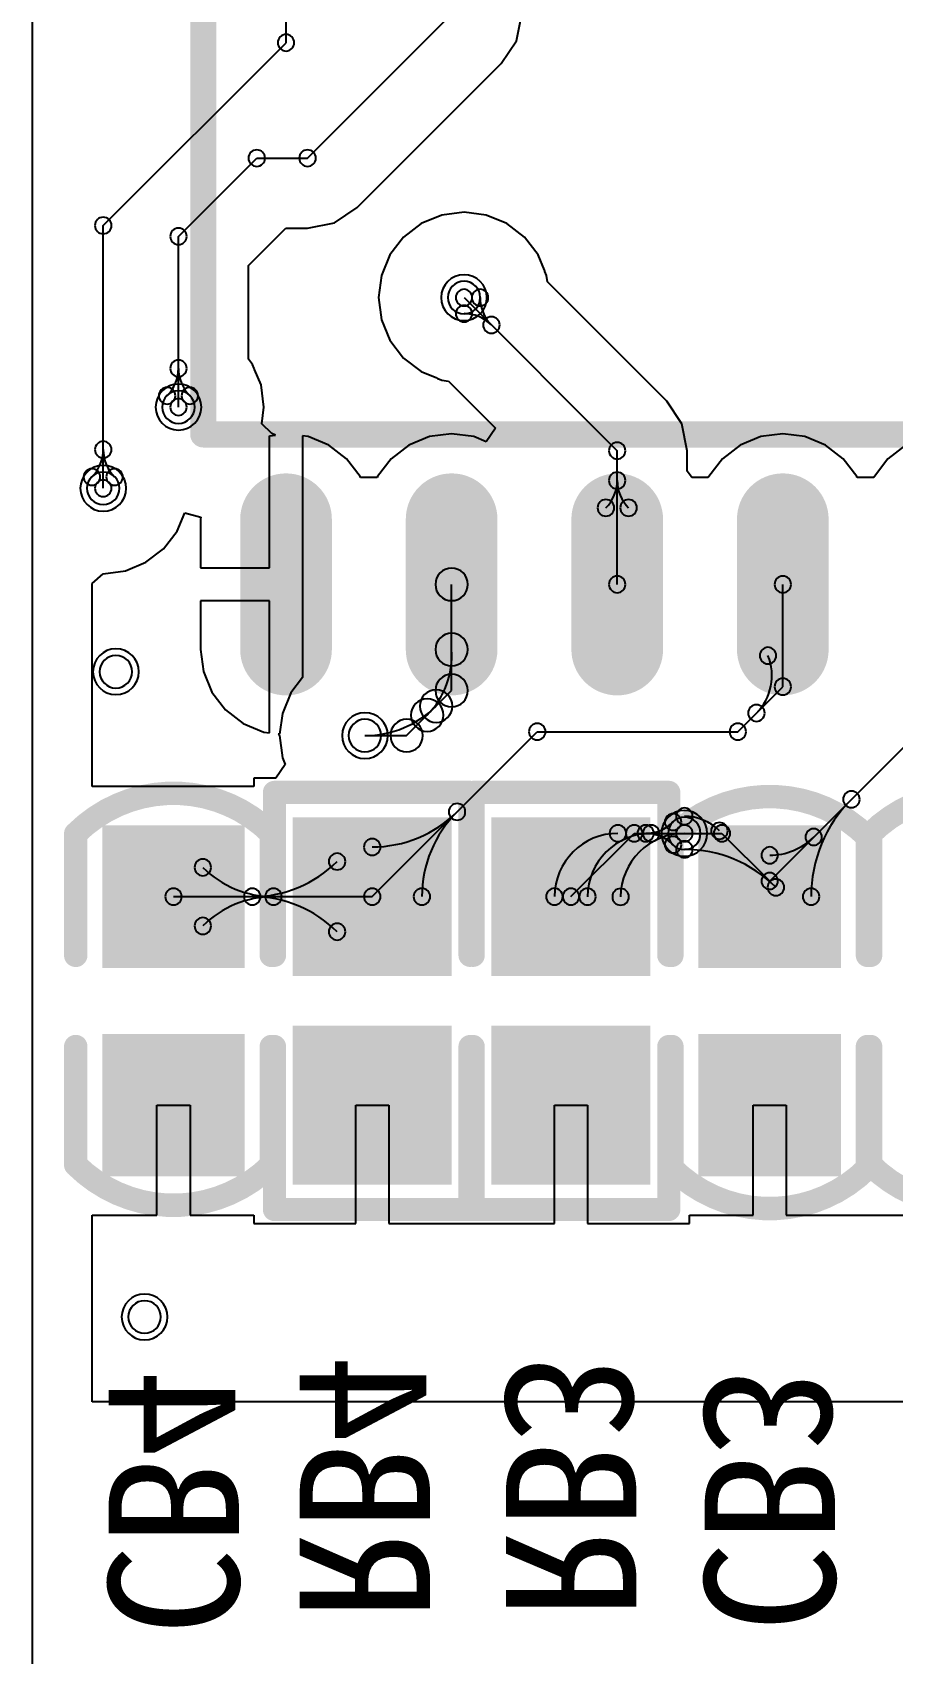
# Model space of a CAD drawing. Header units: inches. Extents: x 32166 to 66782, y 2386 to 7162.
# Drawn here: x 32666.6 to 32696.3, y 2923.4 to 2979.4 of the extents above; entities that cross this region are included whole.
import ezdxf

# ---------------------------------------------------------------- set-up
doc = ezdxf.new("R2010")
doc.units = ezdxf.units.IN
doc.header["$LTSCALE"] = 0.64311
doc.header["$MEASUREMENT"] = 0
for name, color, linetype in [('BOTTOMLAYER', 5, 'CONTINUOUS'), ('BOTTOMOVERLAY', 54, 'CONTINUOUS'), ('BOTTOMPASTE', 16, 'CONTINUOUS'), ('BOTTOMSOLDER', 6, 'CONTINUOUS'), ('KEEPOUTLAYER', 6, 'CONTINUOUS'), ('MULTILAYER', 9, 'CONTINUOUS')]:
    doc.layers.add(name, color=color, linetype=linetype)
doc.styles.get("Standard").update_dxf_attribs({"font": 'txt', "width": 0.8})

msp = doc.modelspace()

# ---------------------------------------------------------------- linework, layer by layer
at = {"layer": 'BOTTOMLAYER'}
for p, q in [((32675.365, 2979.052), (32675.365, 2985.104)), ((32676.108, 2975.069), (32681.08, 2980.042)), ((32683.314, 2979.117), (32683.498, 2980.042)), ((32669.056, 2972.743), (32675.365, 2979.052)), ((32682.79, 2978.332), (32683.314, 2979.117)), ((32677.818, 2973.36), (32682.79, 2978.332)), ((32671.653, 2972.369), (32674.353, 2975.069)), ((32674.353, 2975.069), (32676.108, 2975.069)), ((32676.108, 2972.651), (32677.033, 2972.835)), ((32677.033, 2972.835), (32677.818, 2973.36)), ((32680.744, 2973.104), (32680.033, 2972.809)), ((32681.508, 2973.205), (32680.744, 2973.104)), ((32682.271, 2973.104), (32681.508, 2973.205)), ((32682.983, 2972.809), (32682.271, 2973.104)), ((32669.056, 2963.671), (32669.056, 2972.743)), ((32671.653, 2966.474), (32671.653, 2972.369)), ((32674.071, 2971.368), (32675.354, 2972.651)), ((32675.354, 2972.651), (32676.108, 2972.651)), ((32679.422, 2972.34), (32678.953, 2971.729)), ((32680.033, 2972.809), (32679.422, 2972.34)), ((32683.594, 2972.34), (32682.983, 2972.809)), ((32684.063, 2971.729), (32683.594, 2972.34)), ((32678.953, 2971.729), (32678.658, 2971.018)), ((32684.283, 2971.198), (32684.063, 2971.729)), ((32674.071, 2968.128), (32674.071, 2971.368)), ((32684.295, 2971.18), (32684.283, 2971.198)), ((32684.3, 2971.158), (32684.295, 2971.18)), ((32684.357, 2971.018), (32684.3, 2971.158)), ((32678.658, 2971.018), (32678.558, 2970.254)), ((32684.387, 2970.795), (32684.357, 2971.018)), ((32688.505, 2966.677), (32684.387, 2970.795)), ((32678.558, 2970.254), (32678.658, 2969.491)), ((32681.508, 2970.254), (32686.795, 2964.967)), ((32678.658, 2969.491), (32678.953, 2968.779)), ((32678.953, 2968.779), (32679.422, 2968.168)), ((32674.208, 2967.949), (32674.071, 2968.128)), ((32674.266, 2967.81), (32674.208, 2967.949)), ((32674.278, 2967.791), (32674.266, 2967.81)), ((32674.282, 2967.769), (32674.278, 2967.791)), ((32679.422, 2968.168), (32680.033, 2967.699)), ((32674.502, 2967.238), (32674.282, 2967.769)), ((32674.603, 2966.474), (32674.502, 2967.238)), ((32680.033, 2967.699), (32680.564, 2967.479)), ((32680.564, 2967.479), (32680.582, 2967.467)), ((32680.582, 2967.467), (32680.604, 2967.463)), ((32680.604, 2967.463), (32680.744, 2967.405)), ((32680.744, 2967.405), (32680.967, 2967.375)), ((32680.967, 2967.375), (32682.592, 2965.751)), ((32689.029, 2965.892), (32688.505, 2966.677)), ((32674.528, 2965.902), (32674.603, 2966.474)), ((32674.871, 2965.558), (32674.528, 2965.902)), ((32674.996, 2965.506), (32674.871, 2965.558)), ((32681.08, 2965.555), (32680.317, 2965.454)), ((32681.844, 2965.454), (32681.08, 2965.555)), ((32682.592, 2965.751), (32682.274, 2965.276)), ((32689.213, 2964.967), (32689.029, 2965.892)), ((32692.51, 2965.555), (32691.747, 2965.454)), ((32693.274, 2965.454), (32692.51, 2965.555)), ((32674.794, 2965.479), (32674.996, 2965.506)), ((32674.794, 2960.926), (32674.794, 2965.479)), ((32676.129, 2965.454), (32675.937, 2965.479)), ((32675.937, 2965.479), (32675.937, 2960.353)), ((32676.84, 2965.159), (32676.129, 2965.454)), ((32677.451, 2964.69), (32676.84, 2965.159)), ((32679.605, 2965.159), (32678.994, 2964.69)), ((32680.317, 2965.454), (32679.605, 2965.159)), ((32682.274, 2965.276), (32681.844, 2965.454)), ((32691.035, 2965.159), (32690.424, 2964.69)), ((32691.747, 2965.454), (32691.035, 2965.159)), ((32693.985, 2965.159), (32693.274, 2965.454)), ((32694.596, 2964.69), (32693.985, 2965.159)), ((32696.75, 2965.159), (32696.139, 2964.69)), ((32677.92, 2964.079), (32677.451, 2964.69)), ((32678.994, 2964.69), (32678.525, 2964.079)), ((32686.795, 2960.354), (32686.795, 2964.967)), ((32689.213, 2964.258), (32689.213, 2964.967)), ((32690.424, 2964.69), (32689.955, 2964.079)), ((32695.065, 2964.079), (32694.596, 2964.69)), ((32696.139, 2964.69), (32695.67, 2964.079)), ((32677.937, 2964.039), (32677.92, 2964.079)), ((32678.509, 2964.039), (32677.937, 2964.039)), ((32678.525, 2964.079), (32678.509, 2964.039)), ((32689.35, 2964.079), (32689.213, 2964.258)), ((32689.367, 2964.039), (32689.35, 2964.079)), ((32689.939, 2964.039), (32689.367, 2964.039)), ((32689.955, 2964.079), (32689.939, 2964.039)), ((32695.082, 2964.039), (32695.065, 2964.079)), ((32695.654, 2964.039), (32695.082, 2964.039)), ((32695.67, 2964.079), (32695.654, 2964.039)), ((32671.611, 2962.196), (32671.873, 2962.827)), ((32671.873, 2962.827), (32672.425, 2962.68)), ((32671.142, 2961.585), (32671.611, 2962.196)), ((32672.425, 2962.68), (32672.415, 2962.604)), ((32672.415, 2962.604), (32672.415, 2960.926)), ((32669.82, 2960.821), (32670.531, 2961.116)), ((32670.531, 2961.116), (32671.142, 2961.585)), ((32668.677, 2960.388), (32669.056, 2960.721)), ((32669.056, 2960.721), (32669.82, 2960.821)), ((32672.415, 2960.926), (32674.794, 2960.926)), ((32668.677, 2953.374), (32668.677, 2960.388)), ((32675.937, 2960.353), (32675.937, 2957.136)), ((32681.08, 2956.687), (32681.08, 2960.354)), ((32692.51, 2956.822), (32692.51, 2960.354)), ((32674.794, 2959.783), (32672.415, 2959.783)), ((32672.415, 2959.783), (32672.415, 2958.104)), ((32674.794, 2955.229), (32674.794, 2959.783)), ((32672.415, 2958.104), (32672.516, 2957.341)), ((32672.516, 2957.341), (32672.81, 2956.629)), ((32672.81, 2956.629), (32673.279, 2956.018)), ((32675.533, 2956.61), (32675.238, 2955.898)), ((32675.937, 2957.136), (32675.533, 2956.61)), ((32679.528, 2955.134), (32681.08, 2956.687)), ((32690.958, 2955.269), (32692.51, 2956.822)), ((32692.057, 2950.113), (32698.225, 2956.282)), ((32673.279, 2956.018), (32673.89, 2955.549)), ((32673.89, 2955.549), (32674.602, 2955.255)), ((32675.238, 2955.898), (32675.144, 2955.183)), ((32674.602, 2955.255), (32674.794, 2955.229)), ((32675.144, 2955.183), (32675.095, 2955.189)), ((32675.095, 2955.189), (32675.138, 2955.134)), ((32675.138, 2955.134), (32675.238, 2954.371)), ((32678.088, 2955.134), (32679.528, 2955.134)), ((32678.341, 2949.574), (32684.036, 2955.269)), ((32684.036, 2955.269), (32690.958, 2955.269)), ((32675.238, 2954.371), (32675.336, 2954.135)), ((32675.336, 2954.135), (32675.018, 2953.66)), ((32674.255, 2953.374), (32668.677, 2953.374)), ((32675.018, 2953.66), (32674.255, 2953.66)), ((32674.255, 2953.66), (32674.255, 2953.374)), ((32685.199, 2949.574), (32687.384, 2951.759)), ((32687.384, 2951.759), (32689.113, 2951.759)), ((32689.113, 2951.759), (32690.411, 2951.759)), ((32690.411, 2951.759), (32692.057, 2950.113)), ((32671.483, 2949.574), (32678.341, 2949.574)), ((32670.911, 2938.574), (32670.911, 2942.375)), ((32670.911, 2942.375), (32672.054, 2942.375)), ((32672.054, 2942.375), (32672.054, 2938.574)), ((32677.769, 2938.288), (32677.769, 2942.375)), ((32677.769, 2942.375), (32678.912, 2942.375)), ((32678.912, 2942.375), (32678.912, 2938.288)), ((32684.627, 2938.288), (32684.627, 2942.375)), ((32684.627, 2942.375), (32685.77, 2942.375)), ((32685.77, 2942.375), (32685.77, 2938.288)), ((32691.485, 2938.574), (32691.485, 2942.375)), ((32691.485, 2942.375), (32692.628, 2942.375)), ((32692.628, 2942.375), (32692.628, 2938.574)), ((32668.677, 2932.139), (32668.677, 2938.574)), ((32668.677, 2938.574), (32670.911, 2938.574)), ((32672.054, 2938.574), (32674.255, 2938.574)), ((32674.255, 2938.574), (32674.255, 2938.288)), ((32674.255, 2938.288), (32677.769, 2938.288)), ((32678.912, 2938.288), (32684.627, 2938.288)), ((32685.77, 2938.288), (32689.285, 2938.288)), ((32689.285, 2938.288), (32689.285, 2938.574)), ((32689.285, 2938.574), (32691.485, 2938.574)), ((32692.628, 2938.574), (32698.343, 2938.574)), ((32706.547, 2932.139), (32668.677, 2932.139))]:
    msp.add_line(p, q, dxfattribs=at)
at = {"layer": 'BOTTOMLAYER', "const_width": 2.25}
for points in [[(32675.365, 2962.604), (32675.365, 2958.104)], [(32681.08, 2962.604), (32681.08, 2958.104)], [(32686.795, 2962.604), (32686.795, 2958.104)], [(32692.51, 2962.604), (32692.51, 2958.104)]]:
    msp.add_lwpolyline(points, dxfattribs=at)
at = {"layer": 'BOTTOMLAYER', "const_width": 1.125}
for points in [[(32675.365, 2962.042, 1), (32675.365, 2963.167, 1)], [(32681.08, 2962.042, 1), (32681.08, 2963.167, 1)], [(32686.795, 2962.042, 1), (32686.795, 2963.167, 1)], [(32692.51, 2962.042, 1), (32692.51, 2963.167, 1)], [(32675.365, 2957.542, 1), (32675.365, 2958.667, 1)], [(32681.08, 2957.542, 1), (32681.08, 2958.667, 1)], [(32686.795, 2957.542, 1), (32686.795, 2958.667, 1)], [(32692.51, 2957.542, 1), (32692.51, 2958.667, 1)]]:
    msp.add_lwpolyline(points, format="xyb", close=True, dxfattribs=at)
at = {"layer": 'BOTTOMLAYER'}
for centre, radius, start, end in [((32675.365, 2979.052), 0.286, 0, 180), ((32675.365, 2979.052), 0.286, 0, 180), ((32675.365, 2979.052), 0.286, 180, 0), ((32675.365, 2979.052), 0.286, 180, 0), ((32674.353, 2975.069), 0.286, 0, 180), ((32674.353, 2975.069), 0.286, 0, 180), ((32674.353, 2975.069), 0.286, 180, 0), ((32674.353, 2975.069), 0.286, 180, 0), ((32676.108, 2975.069), 0.286, 0, 180), ((32676.108, 2975.069), 0.286, 0, 180), ((32676.108, 2975.069), 0.286, 180, 0), ((32676.108, 2975.069), 0.286, 180, 0), ((32669.056, 2972.743), 0.286, 0, 180), ((32669.056, 2972.743), 0.286, 0, 180), ((32669.056, 2972.743), 0.286, 180, 0), ((32669.056, 2972.743), 0.286, 180, 0), ((32671.653, 2972.369), 0.286, 0, 180), ((32671.653, 2972.369), 0.286, 0, 180), ((32671.653, 2972.369), 0.286, 180, 0), ((32671.653, 2972.369), 0.286, 180, 0), ((32681.508, 2970.254), 0.562, 0, 180), ((32681.508, 2970.254), 0.562, 180, 0), ((32681.508, 2970.254), 0.286, 0, 180), ((32681.508, 2970.254), 0.286, 180, 0), ((32682.061, 2970.254), 0.286, 0, 180), ((32682.061, 2970.254), 0.286, 0, 180), ((32682.061, 2970.254), 0.286, 0, 180), ((32682.061, 2970.254), 0.286, 180, 0), ((32682.061, 2970.254), 0.286, 180, 0), ((32682.061, 2970.254), 0.286, 180, 0), ((32683.398, 2970.254), 1.336, 180.0004, 225.0004), ((32683.398, 2970.254), 1.336, 180.0004, 225.0004), ((32683.398, 2970.254), 1.336, 180.0004, 225.0004), ((32681.508, 2969.701), 0.286, 0, 180), ((32681.508, 2969.701), 0.286, 0, 180), ((32681.508, 2969.701), 0.286, 0, 180), ((32681.508, 2969.701), 0.286, 180, 0), ((32681.508, 2969.701), 0.286, 180, 0), ((32681.508, 2969.701), 0.286, 180, 0), ((32681.508, 2968.365), 1.336, 44.9996, 89.9996), ((32681.508, 2968.365), 1.336, 44.9996, 89.9996), ((32681.508, 2968.365), 1.336, 44.9996, 89.9996), ((32682.453, 2969.309), 0.286, 0, 180), ((32682.453, 2969.309), 0.286, 0, 180), ((32682.453, 2969.309), 0.286, 0, 180), ((32682.453, 2969.309), 0.286, 0, 180), ((32682.453, 2969.309), 0.286, 0, 180), ((32682.453, 2969.309), 0.286, 0, 180), ((32682.453, 2969.309), 0.286, 180, 0), ((32682.453, 2969.309), 0.286, 180, 0), ((32682.453, 2969.309), 0.286, 180, 0), ((32682.453, 2969.309), 0.286, 180, 0), ((32682.453, 2969.309), 0.286, 180, 0), ((32682.453, 2969.309), 0.286, 180, 0), ((32670.317, 2967.811), 1.336, 314.9996, 359.9996), ((32670.317, 2967.811), 1.336, 314.9996, 359.9996), ((32670.317, 2967.811), 1.336, 314.9996, 359.9996), ((32671.653, 2967.811), 0.286, 0, 180), ((32671.653, 2967.811), 0.286, 0, 180), ((32671.653, 2967.811), 0.286, 0, 180), ((32671.653, 2967.811), 0.286, 0, 180), ((32671.653, 2967.811), 0.286, 0, 180), ((32671.653, 2967.811), 0.286, 0, 180), ((32671.653, 2967.811), 0.286, 180, 0), ((32671.653, 2967.811), 0.286, 180, 0), ((32671.653, 2967.811), 0.286, 180, 0), ((32671.653, 2967.811), 0.286, 180, 0), ((32671.653, 2967.811), 0.286, 180, 0), ((32671.653, 2967.811), 0.286, 180, 0), ((32672.989, 2967.811), 1.336, 180.0004, 225.0004), ((32672.989, 2967.811), 1.336, 180.0004, 225.0004), ((32672.989, 2967.811), 1.336, 180.0004, 225.0004), ((32671.261, 2966.866), 0.286, 0, 180), ((32671.261, 2966.866), 0.286, 0, 180), ((32671.261, 2966.866), 0.286, 0, 180), ((32671.261, 2966.866), 0.286, 180, 0), ((32671.261, 2966.866), 0.286, 180, 0), ((32671.261, 2966.866), 0.286, 180, 0), ((32671.653, 2966.474), 0.562, 0, 180), ((32671.653, 2966.474), 0.286, 0, 180), ((32672.044, 2966.866), 0.286, 0, 180), ((32672.044, 2966.866), 0.286, 0, 180), ((32672.044, 2966.866), 0.286, 0, 180), ((32672.044, 2966.866), 0.286, 180, 0), ((32672.044, 2966.866), 0.286, 180, 0), ((32672.044, 2966.866), 0.286, 180, 0), ((32671.653, 2966.474), 0.562, 180, 0), ((32671.653, 2966.474), 0.286, 180, 0), ((32667.72, 2965.007), 1.336, 314.9996, 359.9996), ((32667.72, 2965.007), 1.336, 314.9996, 359.9996), ((32667.72, 2965.007), 1.336, 314.9996, 359.9996), ((32669.056, 2965.007), 0.286, 0, 180), ((32669.056, 2965.007), 0.286, 0, 180), ((32669.056, 2965.007), 0.286, 0, 180), ((32669.056, 2965.007), 0.286, 0, 180), ((32669.056, 2965.007), 0.286, 0, 180), ((32669.056, 2965.007), 0.286, 0, 180), ((32669.056, 2965.007), 0.286, 180, 0), ((32669.056, 2965.007), 0.286, 180, 0), ((32669.056, 2965.007), 0.286, 180, 0), ((32669.056, 2965.007), 0.286, 180, 0), ((32669.056, 2965.007), 0.286, 180, 0), ((32669.056, 2965.007), 0.286, 180, 0), ((32670.393, 2965.007), 1.336, 180.0004, 225.0004), ((32670.393, 2965.007), 1.336, 180.0004, 225.0004), ((32670.393, 2965.007), 1.336, 180.0004, 225.0004), ((32686.795, 2964.967), 0.286, 0, 180), ((32686.795, 2964.967), 0.286, 0, 180), ((32686.795, 2964.967), 0.286, 180, 0), ((32686.795, 2964.967), 0.286, 180, 0), ((32668.665, 2964.062), 0.286, 0, 180), ((32668.665, 2964.062), 0.286, 0, 180), ((32668.665, 2964.062), 0.286, 0, 180), ((32668.665, 2964.062), 0.286, 180, 0), ((32668.665, 2964.062), 0.286, 180, 0), ((32668.665, 2964.062), 0.286, 180, 0), ((32669.056, 2963.671), 0.562, 0, 180), ((32669.056, 2963.671), 0.286, 0, 180), ((32669.448, 2964.062), 0.286, 0, 180), ((32669.448, 2964.062), 0.286, 0, 180), ((32669.448, 2964.062), 0.286, 0, 180), ((32669.448, 2964.062), 0.286, 180, 0), ((32669.448, 2964.062), 0.286, 180, 0), ((32669.448, 2964.062), 0.286, 180, 0), ((32685.459, 2963.941), 1.336, 314.9996, 359.9996), ((32685.459, 2963.941), 1.336, 314.9996, 359.9996), ((32685.459, 2963.941), 1.336, 314.9996, 359.9996), ((32686.795, 2963.941), 0.286, 0, 180), ((32686.795, 2963.941), 0.286, 0, 180), ((32686.795, 2963.941), 0.286, 0, 180), ((32686.795, 2963.941), 0.286, 0, 180), ((32686.795, 2963.941), 0.286, 0, 180), ((32686.795, 2963.941), 0.286, 0, 180), ((32686.795, 2963.941), 0.286, 180, 0), ((32686.795, 2963.941), 0.286, 180, 0), ((32686.795, 2963.941), 0.286, 180, 0), ((32686.795, 2963.941), 0.286, 180, 0), ((32686.795, 2963.941), 0.286, 180, 0), ((32686.795, 2963.941), 0.286, 180, 0), ((32688.132, 2963.941), 1.336, 180.0004, 225.0004), ((32688.132, 2963.941), 1.336, 180.0004, 225.0004), ((32688.132, 2963.941), 1.336, 180.0004, 225.0004), ((32669.056, 2963.671), 0.562, 180, 0), ((32669.056, 2963.671), 0.286, 180, 0), ((32686.404, 2962.996), 0.286, 0, 180), ((32686.404, 2962.996), 0.286, 0, 180), ((32686.404, 2962.996), 0.286, 0, 180), ((32686.404, 2962.996), 0.286, 180, 0), ((32686.404, 2962.996), 0.286, 180, 0), ((32686.404, 2962.996), 0.286, 180, 0), ((32687.187, 2962.996), 0.286, 0, 180), ((32687.187, 2962.996), 0.286, 0, 180), ((32687.187, 2962.996), 0.286, 0, 180), ((32687.187, 2962.996), 0.286, 180, 0), ((32687.187, 2962.996), 0.286, 180, 0), ((32687.187, 2962.996), 0.286, 180, 0), ((32681.08, 2960.354), 0.562, 0, 180), ((32686.795, 2960.354), 0.286, 0, 180), ((32692.51, 2960.354), 0.286, 0, 180), ((32681.08, 2960.354), 0.562, 180, 0), ((32686.795, 2960.354), 0.286, 180, 0), ((32692.51, 2960.354), 0.286, 180, 0), ((32681.08, 2958.104), 0.562, 0, 180), ((32681.08, 2958.104), 0.562, 0, 180), ((32681.08, 2958.104), 0.562, 0, 180), ((32669.493, 2957.339), 0.562, 0, 180), ((32678.182, 2957.898), 2.906, 315.0002, 4.0752), ((32678.182, 2957.898), 2.906, 315.0002, 4.0752), ((32678.182, 2957.898), 2.906, 315.0002, 4.0752), ((32681.08, 2958.104), 0.562, 180, 0), ((32681.08, 2958.104), 0.562, 180, 0), ((32681.08, 2958.104), 0.562, 180, 0), ((32690.307, 2957.203), 1.827, 315.0001, 22.2591), ((32690.307, 2957.203), 1.827, 315.0001, 22.2591), ((32690.307, 2957.203), 1.827, 315.0001, 22.2591), ((32691.998, 2957.895), 0.286, 0, 180), ((32691.998, 2957.895), 0.286, 0, 180), ((32691.998, 2957.895), 0.286, 0, 180), ((32691.998, 2957.895), 0.286, 180, 0), ((32691.998, 2957.895), 0.286, 180, 0), ((32691.998, 2957.895), 0.286, 180, 0), ((32669.493, 2957.339), 0.562, 180, 0), ((32681.08, 2956.687), 0.562, 0, 180), ((32681.08, 2956.687), 0.562, 0, 180), ((32680.546, 2956.153), 0.562, 0, 180), ((32680.546, 2956.153), 0.562, 0, 180), ((32680.546, 2956.153), 0.562, 0, 180), ((32681.08, 2956.687), 0.562, 180, 0), ((32681.08, 2956.687), 0.562, 180, 0), ((32692.51, 2956.822), 0.286, 0, 180), ((32692.51, 2956.822), 0.286, 0, 180), ((32692.51, 2956.822), 0.286, 180, 0), ((32692.51, 2956.822), 0.286, 180, 0), ((32678.088, 2958.611), 3.476, 270, 315), ((32678.088, 2958.611), 3.476, 270, 315), ((32678.088, 2958.611), 3.476, 270, 315), ((32680.237, 2955.843), 0.562, 0, 180), ((32680.237, 2955.843), 0.562, 0, 180), ((32680.237, 2955.843), 0.562, 0, 180), ((32680.546, 2956.153), 0.562, 180, 0), ((32680.546, 2956.153), 0.562, 180, 0), ((32680.546, 2956.153), 0.562, 180, 0), ((32691.599, 2955.911), 0.286, 0, 180), ((32691.599, 2955.911), 0.286, 0, 180), ((32691.599, 2955.911), 0.286, 0, 180), ((32678.088, 2955.134), 0.562, 0, 180), ((32678.088, 2955.134), 0.562, 0, 180), ((32678.088, 2955.134), 0.562, 0, 180), ((32678.088, 2955.134), 0.562, 0, 180), ((32678.088, 2955.134), 0.562, 0, 180), ((32679.528, 2955.134), 0.562, 0, 180), ((32679.528, 2955.134), 0.562, 0, 180), ((32680.237, 2955.843), 0.562, 180, 0), ((32680.237, 2955.843), 0.562, 180, 0), ((32680.237, 2955.843), 0.562, 180, 0), ((32684.036, 2955.269), 0.286, 0, 180), ((32684.036, 2955.269), 0.286, 0, 180), ((32690.958, 2955.269), 0.286, 0, 180), ((32690.958, 2955.269), 0.286, 0, 180), ((32691.599, 2955.911), 0.286, 180, 0), ((32691.599, 2955.911), 0.286, 180, 0), ((32691.599, 2955.911), 0.286, 180, 0), ((32678.088, 2955.134), 0.562, 180, 0), ((32678.088, 2955.134), 0.562, 180, 0), ((32678.088, 2955.134), 0.562, 180, 0), ((32678.088, 2955.134), 0.562, 180, 0), ((32678.088, 2955.134), 0.562, 180, 0), ((32679.528, 2955.134), 0.562, 180, 0), ((32679.528, 2955.134), 0.562, 180, 0), ((32684.036, 2955.269), 0.286, 180, 0), ((32684.036, 2955.269), 0.286, 180, 0), ((32690.958, 2955.269), 0.286, 180, 0), ((32690.958, 2955.269), 0.286, 180, 0), ((32681.267, 2952.501), 0.286, 0, 180), ((32681.267, 2952.501), 0.286, 0, 180), ((32681.267, 2952.501), 0.286, 0, 180), ((32681.267, 2952.501), 0.286, 0, 180), ((32681.267, 2952.501), 0.286, 0, 180), ((32681.267, 2952.501), 0.286, 0, 180), ((32698.237, 2949.574), 4.751, 135, 180), ((32698.237, 2949.574), 4.751, 135, 180), ((32698.237, 2949.574), 4.751, 135, 180), ((32694.877, 2952.933), 0.286, 0, 180), ((32694.877, 2952.933), 0.286, 0, 180), ((32694.877, 2952.933), 0.286, 0, 180), ((32694.877, 2952.933), 0.286, 180, 0), ((32694.877, 2952.933), 0.286, 180, 0), ((32694.877, 2952.933), 0.286, 180, 0), ((32678.341, 2955.428), 4.139, 270, 315), ((32678.341, 2955.428), 4.139, 270, 315), ((32678.341, 2955.428), 4.139, 270, 315), ((32684.194, 2949.574), 4.139, 135, 180), ((32684.194, 2949.574), 4.139, 135, 180), ((32684.194, 2949.574), 4.139, 135, 180), ((32681.267, 2952.501), 0.286, 180, 0), ((32681.267, 2952.501), 0.286, 180, 0), ((32681.267, 2952.501), 0.286, 180, 0), ((32681.267, 2952.501), 0.286, 180, 0), ((32681.267, 2952.501), 0.286, 180, 0), ((32681.267, 2952.501), 0.286, 180, 0), ((32687.777, 2953.095), 1.336, 270.0004, 315.0004), ((32687.777, 2953.095), 1.336, 270.0004, 315.0004), ((32687.777, 2953.095), 1.336, 270.0004, 315.0004), ((32688.722, 2952.151), 0.286, 0, 180), ((32688.722, 2952.151), 0.286, 0, 180), ((32688.722, 2952.151), 0.286, 0, 180), ((32688.722, 2952.151), 0.286, 180, 0), ((32688.722, 2952.151), 0.286, 180, 0), ((32688.722, 2952.151), 0.286, 180, 0), ((32689.113, 2951.759), 0.562, 0, 180), ((32689.113, 2952.349), 0.286, 0, 180), ((32689.113, 2952.349), 0.286, 0, 180), ((32689.113, 2952.349), 0.286, 0, 180), ((32689.113, 2952.349), 0.286, 180, 0), ((32689.113, 2952.349), 0.286, 180, 0), ((32689.113, 2952.349), 0.286, 180, 0), ((32689.113, 2950.64), 1.708, 45.0003, 90.0003), ((32689.113, 2950.64), 1.708, 45.0003, 90.0003), ((32689.113, 2950.64), 1.708, 45.0003, 90.0003), ((32690.321, 2951.848), 0.286, 0, 180), ((32690.321, 2951.848), 0.286, 0, 180), ((32690.321, 2951.848), 0.286, 0, 180), ((32678.341, 2951.288), 0.286, 0, 180), ((32678.341, 2951.288), 0.286, 0, 180), ((32678.341, 2951.288), 0.286, 0, 180), ((32686.819, 2949.568), 2.191, 90, 179.78), ((32686.819, 2949.568), 2.191, 90, 179.78), ((32686.819, 2949.568), 2.191, 90, 179.78), ((32687.966, 2949.563), 2.196, 89.9999, 179.7799), ((32687.966, 2949.563), 2.196, 89.9999, 179.7799), ((32687.966, 2949.563), 2.196, 89.9999, 179.7799), ((32686.819, 2951.759), 0.286, 0, 180), ((32686.819, 2951.759), 0.286, 0, 180), ((32686.819, 2951.759), 0.286, 0, 180), ((32686.819, 2951.759), 0.286, 180, 0), ((32686.819, 2951.759), 0.286, 180, 0), ((32686.819, 2951.759), 0.286, 180, 0), ((32689.113, 2949.559), 2.2, 90, 179.78), ((32689.113, 2949.559), 2.2, 90, 179.78), ((32689.113, 2949.559), 2.2, 90, 179.78), ((32687.384, 2951.759), 0.286, 0, 180), ((32687.384, 2951.759), 0.286, 0, 180), ((32687.384, 2951.759), 0.286, 180, 0), ((32687.384, 2951.759), 0.286, 180, 0), ((32687.777, 2951.759), 0.286, 0, 180), ((32687.777, 2951.759), 0.286, 0, 180), ((32687.777, 2951.759), 0.286, 0, 180), ((32687.777, 2951.759), 0.286, 0, 180), ((32687.777, 2951.759), 0.286, 0, 180), ((32687.777, 2951.759), 0.286, 0, 180), ((32687.777, 2951.759), 0.286, 180, 0), ((32687.777, 2951.759), 0.286, 180, 0), ((32687.777, 2951.759), 0.286, 180, 0), ((32687.777, 2951.759), 0.286, 180, 0), ((32687.777, 2951.759), 0.286, 180, 0), ((32687.777, 2951.759), 0.286, 180, 0), ((32687.966, 2951.759), 0.286, 0, 180), ((32687.966, 2951.759), 0.286, 0, 180), ((32687.966, 2951.759), 0.286, 0, 180), ((32687.966, 2951.759), 0.286, 180, 0), ((32687.966, 2951.759), 0.286, 180, 0), ((32687.966, 2951.759), 0.286, 180, 0), ((32687.777, 2950.423), 1.336, 44.9996, 89.9996), ((32687.777, 2950.423), 1.336, 44.9996, 89.9996), ((32687.777, 2950.423), 1.336, 44.9996, 89.9996), ((32688.722, 2951.368), 0.286, 0, 180), ((32688.722, 2951.368), 0.286, 0, 180), ((32688.722, 2951.368), 0.286, 0, 180), ((32689.113, 2951.759), 0.562, 180, 0), ((32689.113, 2951.759), 0.286, 0, 180), ((32689.113, 2951.759), 0.286, 0, 180), ((32689.113, 2951.759), 0.286, 0, 180), ((32689.113, 2951.759), 0.286, 0, 180), ((32689.113, 2951.759), 0.286, 0, 180), ((32689.113, 2951.759), 0.286, 180, 0), ((32689.113, 2951.759), 0.286, 180, 0), ((32689.113, 2951.759), 0.286, 180, 0), ((32689.113, 2951.759), 0.286, 180, 0), ((32689.113, 2951.759), 0.286, 180, 0), ((32690.321, 2951.848), 0.286, 180, 0), ((32690.321, 2951.848), 0.286, 180, 0), ((32690.321, 2951.848), 0.286, 180, 0), ((32690.411, 2951.759), 0.286, 0, 180), ((32690.411, 2951.759), 0.286, 0, 180), ((32690.411, 2951.759), 0.286, 180, 0), ((32690.411, 2951.759), 0.286, 180, 0), ((32692.057, 2953.15), 2.147, 270.0001, 315.0001), ((32692.057, 2953.15), 2.147, 270.0001, 315.0001), ((32692.057, 2953.15), 2.147, 270.0001, 315.0001), ((32693.575, 2951.632), 0.286, 0, 180), ((32693.575, 2951.632), 0.286, 0, 180), ((32693.575, 2951.632), 0.286, 0, 180), ((32693.575, 2951.632), 0.286, 180, 0), ((32693.575, 2951.632), 0.286, 180, 0), ((32693.575, 2951.632), 0.286, 180, 0), ((32677.128, 2950.786), 0.286, 0, 180), ((32677.128, 2950.786), 0.286, 0, 180), ((32677.128, 2950.786), 0.286, 0, 180), ((32678.341, 2951.288), 0.286, 180, 0), ((32678.341, 2951.288), 0.286, 180, 0), ((32678.341, 2951.288), 0.286, 180, 0), ((32688.722, 2951.368), 0.286, 180, 0), ((32688.722, 2951.368), 0.286, 180, 0), ((32688.722, 2951.368), 0.286, 180, 0), ((32689.113, 2951.206), 0.286, 0, 180), ((32689.113, 2951.206), 0.286, 0, 180), ((32689.113, 2951.206), 0.286, 0, 180), ((32689.113, 2951.206), 0.286, 180, 0), ((32689.113, 2951.206), 0.286, 180, 0), ((32689.113, 2951.206), 0.286, 180, 0), ((32689.113, 2946.738), 4.468, 45, 90), ((32689.113, 2946.738), 4.468, 45, 90), ((32689.113, 2946.738), 4.468, 45, 90), ((32692.057, 2951.003), 0.286, 0, 180), ((32692.057, 2951.003), 0.286, 0, 180), ((32692.057, 2951.003), 0.286, 0, 180), ((32692.057, 2951.003), 0.286, 180, 0), ((32692.057, 2951.003), 0.286, 180, 0), ((32692.057, 2951.003), 0.286, 180, 0), ((32672.493, 2950.584), 0.286, 0, 180), ((32672.493, 2950.584), 0.286, 0, 180), ((32672.493, 2950.584), 0.286, 0, 180), ((32672.493, 2950.584), 0.286, 180, 0), ((32672.493, 2950.584), 0.286, 180, 0), ((32672.493, 2950.584), 0.286, 180, 0), ((32674.932, 2953.023), 3.449, 225.0001, 270.0001), ((32674.932, 2953.023), 3.449, 225.0001, 270.0001), ((32674.932, 2953.023), 3.449, 225.0001, 270.0001), ((32674.201, 2953.713), 4.139, 270, 315), ((32674.201, 2953.713), 4.139, 270, 315), ((32674.201, 2953.713), 4.139, 270, 315), ((32677.128, 2950.786), 0.286, 180, 0), ((32677.128, 2950.786), 0.286, 180, 0), ((32677.128, 2950.786), 0.286, 180, 0), ((32692.057, 2950.113), 0.286, 0, 180), ((32692.057, 2950.113), 0.286, 0, 180), ((32692.057, 2950.113), 0.286, 180, 0), ((32692.057, 2950.113), 0.286, 180, 0), ((32692.273, 2949.897), 0.286, 0, 180), ((32692.273, 2949.897), 0.286, 0, 180), ((32692.273, 2949.897), 0.286, 0, 180), ((32692.273, 2949.897), 0.286, 180, 0), ((32692.273, 2949.897), 0.286, 180, 0), ((32692.273, 2949.897), 0.286, 180, 0), ((32671.483, 2949.574), 0.286, 0, 180), ((32671.483, 2949.574), 0.286, 180, 0), ((32674.932, 2946.125), 3.449, 89.9999, 134.9999), ((32674.932, 2946.125), 3.449, 89.9999, 134.9999), ((32674.932, 2946.125), 3.449, 89.9999, 134.9999), ((32674.201, 2949.574), 0.286, 0, 180), ((32674.201, 2949.574), 0.286, 0, 180), ((32674.201, 2949.574), 0.286, 0, 180), ((32674.201, 2949.574), 0.286, 0, 180), ((32674.201, 2949.574), 0.286, 0, 180), ((32674.201, 2949.574), 0.286, 0, 180), ((32674.201, 2949.574), 0.286, 180, 0), ((32674.201, 2949.574), 0.286, 180, 0), ((32674.201, 2949.574), 0.286, 180, 0), ((32674.201, 2949.574), 0.286, 180, 0), ((32674.201, 2949.574), 0.286, 180, 0), ((32674.201, 2949.574), 0.286, 180, 0), ((32674.201, 2945.435), 4.139, 45, 90), ((32674.201, 2945.435), 4.139, 45, 90), ((32674.201, 2945.435), 4.139, 45, 90), ((32674.932, 2949.574), 0.286, 0, 180), ((32674.932, 2949.574), 0.286, 0, 180), ((32674.932, 2949.574), 0.286, 0, 180), ((32674.932, 2949.574), 0.286, 0, 180), ((32674.932, 2949.574), 0.286, 0, 180), ((32674.932, 2949.574), 0.286, 0, 180), ((32674.932, 2949.574), 0.286, 180, 0), ((32674.932, 2949.574), 0.286, 180, 0), ((32674.932, 2949.574), 0.286, 180, 0), ((32674.932, 2949.574), 0.286, 180, 0), ((32674.932, 2949.574), 0.286, 180, 0), ((32674.932, 2949.574), 0.286, 180, 0), ((32678.341, 2949.574), 0.286, 0, 180), ((32678.341, 2949.574), 0.286, 0, 180), ((32678.341, 2949.574), 0.286, 180, 0), ((32678.341, 2949.574), 0.286, 180, 0), ((32680.055, 2949.574), 0.286, 0, 180), ((32680.055, 2949.574), 0.286, 0, 180), ((32680.055, 2949.574), 0.286, 0, 180), ((32680.055, 2949.574), 0.286, 180, 0), ((32680.055, 2949.574), 0.286, 180, 0), ((32680.055, 2949.574), 0.286, 180, 0), ((32684.627, 2949.576), 0.286, 0, 180), ((32684.627, 2949.576), 0.286, 0, 180), ((32684.627, 2949.576), 0.286, 0, 180), ((32684.627, 2949.576), 0.286, 180, 0), ((32684.627, 2949.576), 0.286, 180, 0), ((32684.627, 2949.576), 0.286, 180, 0), ((32685.199, 2949.574), 0.286, 0, 180), ((32685.199, 2949.574), 0.286, 180, 0), ((32685.77, 2949.572), 0.286, 0, 180), ((32685.77, 2949.572), 0.286, 0, 180), ((32685.77, 2949.572), 0.286, 0, 180), ((32685.77, 2949.572), 0.286, 180, 0), ((32685.77, 2949.572), 0.286, 180, 0), ((32685.77, 2949.572), 0.286, 180, 0), ((32686.913, 2949.567), 0.286, 0, 180), ((32686.913, 2949.567), 0.286, 0, 180), ((32686.913, 2949.567), 0.286, 0, 180), ((32686.913, 2949.567), 0.286, 180, 0), ((32686.913, 2949.567), 0.286, 180, 0), ((32686.913, 2949.567), 0.286, 180, 0), ((32693.485, 2949.574), 0.286, 0, 180), ((32693.485, 2949.574), 0.286, 0, 180), ((32693.485, 2949.574), 0.286, 0, 180), ((32693.485, 2949.574), 0.286, 180, 0), ((32693.485, 2949.574), 0.286, 180, 0), ((32693.485, 2949.574), 0.286, 180, 0), ((32672.493, 2948.564), 0.286, 0, 180), ((32672.493, 2948.564), 0.286, 0, 180), ((32672.493, 2948.564), 0.286, 0, 180), ((32672.493, 2948.564), 0.286, 180, 0), ((32672.493, 2948.564), 0.286, 180, 0), ((32672.493, 2948.564), 0.286, 180, 0), ((32677.128, 2948.362), 0.286, 0, 180), ((32677.128, 2948.362), 0.286, 0, 180), ((32677.128, 2948.362), 0.286, 0, 180), ((32677.128, 2948.362), 0.286, 180, 0), ((32677.128, 2948.362), 0.286, 180, 0), ((32677.128, 2948.362), 0.286, 180, 0), ((32670.483, 2935.064), 0.562, 0, 180), ((32670.483, 2935.064), 0.562, 180, 0)]:
    msp.add_arc(centre, radius, start, end, dxfattribs=at)
for points in [[(32673.483, 2947.574), (32673.483, 2951.574), (32669.482, 2947.574), (32669.482, 2951.574)], [(32676.055, 2951.86), (32676.055, 2947.288), (32680.627, 2951.86), (32680.627, 2947.288)], [(32682.913, 2951.86), (32682.913, 2947.288), (32687.485, 2951.86), (32687.485, 2947.288)], [(32690.056, 2951.574), (32690.056, 2947.574), (32694.057, 2951.574), (32694.057, 2947.574)], [(32673.483, 2940.374), (32673.483, 2944.374), (32669.482, 2940.374), (32669.482, 2944.374)], [(32676.055, 2944.66), (32676.055, 2940.088), (32680.627, 2944.66), (32680.627, 2940.088)], [(32682.913, 2944.66), (32682.913, 2940.088), (32687.485, 2944.66), (32687.485, 2940.088)], [(32690.056, 2944.374), (32690.056, 2940.374), (32694.057, 2944.374), (32694.057, 2940.374)]]:
    msp.add_solid(points, dxfattribs=at)
at = {"layer": 'BOTTOMOVERLAY'}
for points, const_width in [([(32672.508, 2965.529), (32672.508, 2979.929)], 0.9), ([(32672.508, 2965.529), (32718.228, 2965.529)], 0.9), ([(32674.966, 2947.549), (32674.966, 2953.174)], 0.8), ([(32674.966, 2953.174), (32681.716, 2953.174)], 0.8), ([(32681.716, 2947.549), (32681.716, 2953.174)], 0.8), ([(32681.824, 2953.174), (32681.824, 2947.549)], 0.8), ([(32688.574, 2953.174), (32681.824, 2953.174)], 0.8), ([(32688.574, 2953.174), (32688.574, 2947.549)], 0.8), ([(32668.108, 2951.746), (32668.108, 2947.549)], 0.81), ([(32674.858, 2951.746), (32674.858, 2947.549)], 0.81), ([(32695.54, 2951.746), (32695.54, 2947.549)], 0.81), ([(32688.682, 2951.632), (32688.682, 2947.549)], 0.81), ([(32695.432, 2951.632), (32695.432, 2947.549)], 0.81), ([(32668.108, 2944.399), (32668.108, 2940.316)], 0.81), ([(32674.858, 2944.399), (32674.858, 2940.316)], 0.81), ([(32674.966, 2938.774), (32674.966, 2944.399)], 0.8), ([(32681.716, 2938.774), (32681.716, 2944.399)], 0.8), ([(32681.824, 2944.399), (32681.824, 2938.774)], 0.8), ([(32688.574, 2944.399), (32688.574, 2938.774)], 0.8), ([(32688.682, 2944.399), (32688.682, 2940.202)], 0.81), ([(32695.432, 2944.399), (32695.432, 2940.202)], 0.81), ([(32695.54, 2944.399), (32695.54, 2940.316)], 0.81), ([(32674.966, 2938.774), (32681.716, 2938.774)], 0.8), ([(32688.574, 2938.774), (32681.824, 2938.774)], 0.8)]:
    msp.add_lwpolyline(points, dxfattribs=dict(at, const_width=const_width))
for points, const_width in [([(32672.508, 2965.304, 1), (32672.508, 2965.754, 1)], 0.45), ([(32672.508, 2965.304, 1), (32672.508, 2965.754, 1)], 0.45), ([(32674.766, 2953.174, 1), (32675.166, 2953.174, 1)], 0.4), ([(32674.766, 2953.174, 1), (32675.166, 2953.174, 1)], 0.4), ([(32681.516, 2953.174, 1), (32681.916, 2953.174, 1)], 0.4), ([(32681.516, 2953.174, 1), (32681.916, 2953.174, 1)], 0.4), ([(32681.624, 2953.174, 1), (32682.024, 2953.174, 1)], 0.4), ([(32681.624, 2953.174, 1), (32682.024, 2953.174, 1)], 0.4), ([(32688.374, 2953.174, 1), (32688.774, 2953.174, 1)], 0.4), ([(32688.374, 2953.174, 1), (32688.774, 2953.174, 1)], 0.4), ([(32668.31, 2951.746, 1), (32667.905, 2951.746, 1)], 0.405), ([(32668.31, 2951.746, 1), (32667.905, 2951.746, 1)], 0.405), ([(32675.06, 2951.746, 1), (32674.655, 2951.746, 1)], 0.405), ([(32675.06, 2951.746, 1), (32674.655, 2951.746, 1)], 0.405), ([(32695.742, 2951.746, 1), (32695.337, 2951.746, 1)], 0.405), ([(32695.742, 2951.746, 1), (32695.337, 2951.746, 1)], 0.405), ([(32688.479, 2951.632, 1), (32688.884, 2951.632, 1)], 0.405), ([(32688.479, 2951.632, 1), (32688.884, 2951.632, 1)], 0.405), ([(32695.229, 2951.632, 1), (32695.634, 2951.632, 1)], 0.405), ([(32695.229, 2951.632, 1), (32695.634, 2951.632, 1)], 0.405), ([(32668.31, 2947.549, 1), (32667.905, 2947.549, 1)], 0.405), ([(32675.06, 2947.549, 1), (32674.655, 2947.549, 1)], 0.405), ([(32674.766, 2947.549, 1), (32675.166, 2947.549, 1)], 0.4), ([(32681.516, 2947.549, 1), (32681.916, 2947.549, 1)], 0.4), ([(32681.624, 2947.549, 1), (32682.024, 2947.549, 1)], 0.4), ([(32688.374, 2947.549, 1), (32688.774, 2947.549, 1)], 0.4), ([(32688.479, 2947.549, 1), (32688.884, 2947.549, 1)], 0.405), ([(32695.229, 2947.549, 1), (32695.634, 2947.549, 1)], 0.405), ([(32695.742, 2947.549, 1), (32695.337, 2947.549, 1)], 0.405), ([(32668.31, 2944.399, 1), (32667.905, 2944.399, 1)], 0.405), ([(32675.06, 2944.399, 1), (32674.655, 2944.399, 1)], 0.405), ([(32674.766, 2944.399, 1), (32675.166, 2944.399, 1)], 0.4), ([(32681.516, 2944.399, 1), (32681.916, 2944.399, 1)], 0.4), ([(32681.624, 2944.399, 1), (32682.024, 2944.399, 1)], 0.4), ([(32688.374, 2944.399, 1), (32688.774, 2944.399, 1)], 0.4), ([(32688.479, 2944.399, 1), (32688.884, 2944.399, 1)], 0.405), ([(32695.229, 2944.399, 1), (32695.634, 2944.399, 1)], 0.405), ([(32695.742, 2944.399, 1), (32695.337, 2944.399, 1)], 0.405), ([(32668.31, 2940.316, 1), (32667.905, 2940.316, 1)], 0.405), ([(32668.31, 2940.316, 1), (32667.905, 2940.316, 1)], 0.405), ([(32675.06, 2940.316, 1), (32674.655, 2940.316, 1)], 0.405), ([(32675.06, 2940.316, 1), (32674.655, 2940.316, 1)], 0.405), ([(32688.479, 2940.202, 1), (32688.884, 2940.202, 1)], 0.405), ([(32688.479, 2940.202, 1), (32688.884, 2940.202, 1)], 0.405), ([(32695.229, 2940.202, 1), (32695.634, 2940.202, 1)], 0.405), ([(32695.229, 2940.202, 1), (32695.634, 2940.202, 1)], 0.405), ([(32695.742, 2940.316, 1), (32695.337, 2940.316, 1)], 0.405), ([(32695.742, 2940.316, 1), (32695.337, 2940.316, 1)], 0.405), ([(32674.766, 2938.774, 1), (32675.166, 2938.774, 1)], 0.4), ([(32674.766, 2938.774, 1), (32675.166, 2938.774, 1)], 0.4), ([(32681.516, 2938.774, 1), (32681.916, 2938.774, 1)], 0.4), ([(32681.516, 2938.774, 1), (32681.916, 2938.774, 1)], 0.4), ([(32681.624, 2938.774, 1), (32682.024, 2938.774, 1)], 0.4), ([(32681.624, 2938.774, 1), (32682.024, 2938.774, 1)], 0.4), ([(32688.374, 2938.774, 1), (32688.774, 2938.774, 1)], 0.4), ([(32688.374, 2938.774, 1), (32688.774, 2938.774, 1)], 0.4)]:
    msp.add_lwpolyline(points, format="xyb", close=True, dxfattribs=dict(at, const_width=const_width))
at = {"layer": 'BOTTOMOVERLAY', "const_width": 0.81}
for points in [[(32668.108, 2951.746, -0.414214), (32674.858, 2951.746)], [(32688.682, 2951.632, -0.414214), (32695.432, 2951.632)], [(32695.54, 2951.746, -0.414214), (32702.29, 2951.746)], [(32674.858, 2940.316, -0.414214), (32668.108, 2940.316)], [(32695.432, 2940.202, -0.414214), (32688.682, 2940.202)], [(32702.29, 2940.316, -0.414214), (32695.54, 2940.316)]]:
    msp.add_lwpolyline(points, format="xyb", dxfattribs=at)
at = {"layer": 'BOTTOMPASTE', "const_width": 2.25}
for points in [[(32675.365, 2962.604), (32675.365, 2958.104)], [(32681.08, 2962.604), (32681.08, 2958.104)], [(32686.795, 2962.604), (32686.795, 2958.104)], [(32692.51, 2962.604), (32692.51, 2958.104)]]:
    msp.add_lwpolyline(points, dxfattribs=at)
at = {"layer": 'BOTTOMPASTE', "const_width": 1.125}
for points in [[(32675.365, 2962.042, 1), (32675.365, 2963.167, 1)], [(32681.08, 2962.042, 1), (32681.08, 2963.167, 1)], [(32686.795, 2962.042, 1), (32686.795, 2963.167, 1)], [(32692.51, 2962.042, 1), (32692.51, 2963.167, 1)], [(32675.365, 2957.542, 1), (32675.365, 2958.667, 1)], [(32681.08, 2957.542, 1), (32681.08, 2958.667, 1)], [(32686.795, 2957.542, 1), (32686.795, 2958.667, 1)], [(32692.51, 2957.542, 1), (32692.51, 2958.667, 1)]]:
    msp.add_lwpolyline(points, format="xyb", close=True, dxfattribs=at)
at = {"layer": 'BOTTOMPASTE'}
for points in [[(32673.483, 2947.574), (32673.483, 2951.574), (32669.482, 2947.574), (32669.482, 2951.574)], [(32676.055, 2951.86), (32676.055, 2947.288), (32680.627, 2951.86), (32680.627, 2947.288)], [(32682.913, 2951.86), (32682.913, 2947.288), (32687.485, 2951.86), (32687.485, 2947.288)], [(32690.056, 2951.574), (32690.056, 2947.574), (32694.057, 2951.574), (32694.057, 2947.574)], [(32673.483, 2940.374), (32673.483, 2944.374), (32669.482, 2940.374), (32669.482, 2944.374)], [(32676.055, 2944.66), (32676.055, 2940.088), (32680.627, 2944.66), (32680.627, 2940.088)], [(32682.913, 2944.66), (32682.913, 2940.088), (32687.485, 2944.66), (32687.485, 2940.088)], [(32690.056, 2944.374), (32690.056, 2940.374), (32694.057, 2944.374), (32694.057, 2940.374)]]:
    msp.add_solid(points, dxfattribs=at)
at = {"layer": 'BOTTOMSOLDER', "const_width": 3.164}
for points in [[(32675.365, 2962.604), (32675.365, 2958.104)], [(32681.08, 2962.604), (32681.08, 2958.104)], [(32686.795, 2962.604), (32686.795, 2958.104)], [(32692.51, 2962.604), (32692.51, 2958.104)]]:
    msp.add_lwpolyline(points, dxfattribs=at)
at = {"layer": 'BOTTOMSOLDER', "const_width": 1.582}
for points in [[(32675.365, 2961.813, 1), (32675.365, 2963.395, 1)], [(32681.08, 2961.813, 1), (32681.08, 2963.395, 1)], [(32686.795, 2961.813, 1), (32686.795, 2963.395, 1)], [(32692.51, 2961.813, 1), (32692.51, 2963.395, 1)], [(32675.365, 2957.313, 1), (32675.365, 2958.895, 1)], [(32681.08, 2957.313, 1), (32681.08, 2958.895, 1)], [(32686.795, 2957.313, 1), (32686.795, 2958.895, 1)], [(32692.51, 2957.313, 1), (32692.51, 2958.895, 1)]]:
    msp.add_lwpolyline(points, format="xyb", close=True, dxfattribs=at)
at = {"layer": 'BOTTOMSOLDER'}
for centre, start, end in [((32681.508, 2970.254), 0, 180), ((32681.508, 2970.254), 180, 0), ((32671.653, 2966.474), 0, 180), ((32671.653, 2966.474), 180, 0), ((32669.056, 2963.671), 0, 180), ((32669.056, 2963.671), 180, 0), ((32669.493, 2957.339), 0, 180), ((32669.493, 2957.339), 180, 0), ((32678.088, 2955.134), 0, 180), ((32678.088, 2955.134), 180, 0), ((32689.113, 2951.759), 0, 180), ((32689.113, 2951.759), 180, 0), ((32670.483, 2935.064), 0, 180), ((32670.483, 2935.064), 180, 0)]:
    msp.add_arc(centre, 0.791, start, end, dxfattribs=at)
for points in [[(32675.597, 2952.317), (32675.597, 2946.831), (32681.084, 2952.317), (32681.084, 2946.831)], [(32682.455, 2952.317), (32682.455, 2946.831), (32687.942, 2952.317), (32687.942, 2946.831)], [(32673.94, 2947.116), (32673.94, 2952.031), (32669.025, 2947.116), (32669.025, 2952.031)], [(32689.599, 2952.031), (32689.599, 2947.116), (32694.514, 2952.031), (32694.514, 2947.116)], [(32675.597, 2945.117), (32675.597, 2939.631), (32681.084, 2945.117), (32681.084, 2939.631)], [(32682.455, 2945.117), (32682.455, 2939.631), (32687.942, 2945.117), (32687.942, 2939.631)], [(32673.94, 2939.916), (32673.94, 2944.831), (32669.025, 2939.916), (32669.025, 2944.831)], [(32689.599, 2944.831), (32689.599, 2939.916), (32694.514, 2944.831), (32694.514, 2939.916)]]:
    msp.add_solid(points, dxfattribs=at)
at = {"layer": 'KEEPOUTLAYER'}
msp.add_line((32666.613, 2886.554), (32666.613, 3093.554), dxfattribs=at)
at = {"layer": 'MULTILAYER'}
for centre, start, end in [((32681.508, 2970.254), 0, 180), ((32681.508, 2970.254), 180, 0), ((32671.653, 2966.474), 0, 180), ((32671.653, 2966.474), 180, 0), ((32669.056, 2963.671), 0, 180), ((32669.056, 2963.671), 180, 0), ((32669.493, 2957.339), 0, 180), ((32669.493, 2957.339), 180, 0), ((32678.088, 2955.134), 0, 180), ((32678.088, 2955.134), 180, 0), ((32689.113, 2951.759), 0, 180), ((32689.113, 2951.759), 180, 0), ((32670.483, 2935.064), 0, 180), ((32670.483, 2935.064), 180, 0)]:
    msp.add_arc(centre, 0.562, start, end, dxfattribs=at)

# ---------------------------------------------------------------- texts
at = {"layer": 'BOTTOMOVERLAY', "text_generation_flag": 2}
for s, p in [('RB4', (32675.838, 2924.579)), ('RB3', (32682.957, 2924.64)), ('CB4', (32669.241, 2924.068)), ('CB3', (32689.815, 2924.182))]:
    msp.add_text(s, height=4.5, rotation=270, dxfattribs=at).set_placement(p)

doc.saveas('drawing.dxf')
